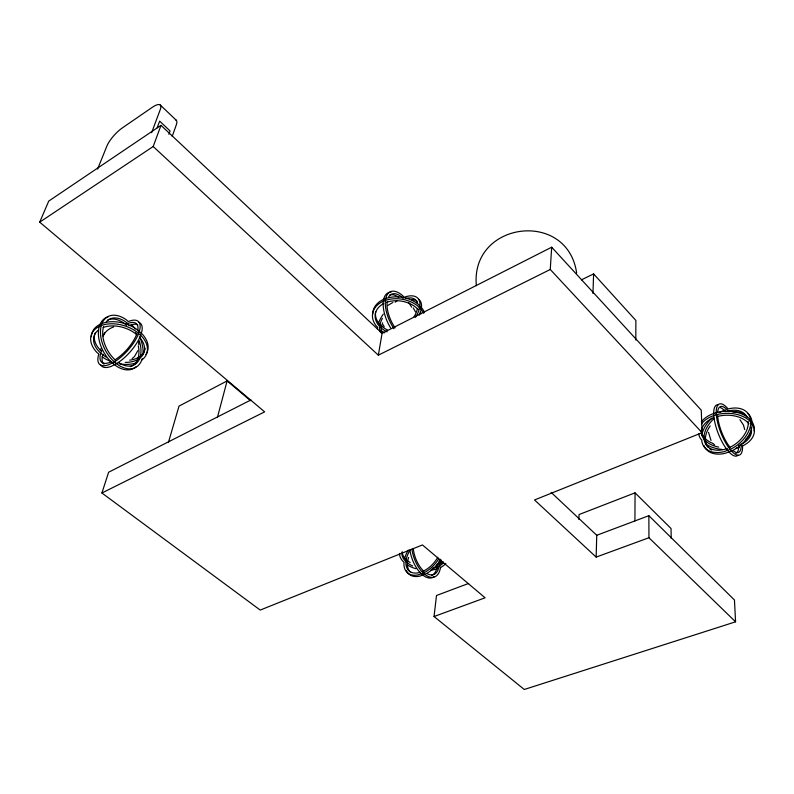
<?xml version="1.0" encoding="UTF-8"?>
<svg xmlns="http://www.w3.org/2000/svg" width="794" height="794" viewBox="0 0 794 794"><rect width="100%" height="100%" fill="white"/><g stroke="black" fill="none" stroke-linecap="round" stroke-linejoin="round"><path stroke-width="1.19" d="M634.922 520.834L635.051 492.846L579.044 514.552L578.866 519.465M635.796 340.07L635.885 320.458L593.614 273.91L581.466 279.835M468.629 583.431L436.492 595.51L434.05 616.521L524.288 689.48L735.572 621.821L648.946 537.736L596.155 557.09L596.741 535.285L551.125 492.379M592.959 293.443L593.614 273.91M596.155 557.09L534.521 499.962L702.085 432.69L550.262 269.474L551.681 247.212L382.083 333.341L378.331 355.186L153.192 146.513L160.993 125.343L382.083 333.341M377.458 328.726L377.696 327.356L376.048 325.689A26.619 18.927 9.3 0 1 382.847 301.452A26.619 18.927 9.3 0 1 417.823 306.087L421.981 310.444A26.619 18.927 9.3 0 1 423.718 313.322M217.407 417.446L227.114 380.922L250.586 400.712M168.457 442.288L179.017 406.111L227.114 380.922M434.05 616.521L485.114 597.803L422.448 544.952L260.224 610.07L101.91 493.005L108.609 472.241L250.973 399.938M172.189 136.409L176.308 124.847A17.319 5.469 -47 0 0 175.464 119.775M168.874 134.295L170.075 130.941L159.654 121.115L157.162 127.814M151.644 132.658L160.249 109.612A17.458 5.29 -47 0 0 152.279 107.329L122.455 127.834A17.18 5.121 -47.4 0 0 106.892 146.066L97.612 169.072M101.91 493.005L264.65 411.868L39.7 222.161L48.742 201.09L160.993 125.343M137.799 350.71L134.523 356.486L132.181 358.541M103.071 335.971C105.046 331.644 109.195 328.379 113.681 326.949M103.21 335.703L104.838 332.775M387.591 305.571L392.881 302.445M39.7 222.161L153.192 146.513M378.331 355.186L550.262 269.474M596.741 535.285L648.867 515.693L734.45 599.986L735.572 621.821M725.567 409.932L721.756 411.361A27.572 18.52 -37.3 0 0 719.692 412.433M713.34 443.806L714.511 444.848M160.16 104.937L176.129 120.112M635.051 492.846L671.039 528.506L671.198 538.421M551.681 247.212L701.261 410.17L702.085 432.69M739.919 419.659L743.512 425.137L744.683 429.574M413.237 307.893L415.461 311.863M711.027 440.472L708.506 432.313M383.224 324.806L384.187 326.82M576.643 272.997C567.422 209.011 470.207 221.586 476.36 285.751M138.583 341.688L138.791 344.755M648.867 515.693L648.946 537.736M741.219 443.786A24.644 8.188 68.4 0 1 733.319 450.744M730.262 447.618A24.644 8.188 68.4 0 1 717.647 415.738M717.627 412.562A24.644 8.188 68.4 0 1 728.773 411.62M720.505 407.64A24.624 8.218 68.4 0 1 725.527 411.639M738.738 445.831A24.624 8.218 68.4 0 1 735.879 453.344M742.539 445.533A27.443 9.121 68.4 0 1 732.346 451.915L728.872 447.806A27.443 9.121 68.4 0 1 716.257 413.734A27.443 9.121 68.4 0 1 726.738 407.411L728.098 408.979A27.572 18.52 -37.3 0 1 750.399 418.398L750.767 423.738A27.572 18.52 -37.3 0 1 730.262 449.374L723.761 451.707A27.572 18.52 -37.3 0 1 701.866 441.633L701.817 440.124L700.447 438.526A27.929 18.113 -2 0 1 698.72 434M738.073 455.19A27.423 9.151 68.4 0 1 729.795 452.818L726.321 448.719A27.423 9.151 68.4 0 1 714.441 420.433A27.423 9.151 68.4 0 1 718.183 404.712M742.499 445.96A27.929 18.113 -2 0 0 752.722 424.73L749.318 420.572A27.929 18.113 -2 0 0 701.509 423.827M739.403 447.24A27.929 18.113 -2 0 1 736.098 448.263M721.885 449.404A27.929 18.113 -2 0 1 705.737 443.985M751.045 427.807A25.08 16.257 -2 0 1 738.787 445.414M718.699 447.111A25.08 16.257 -2 0 1 701.39 432.383M701.41 431.321A25.08 16.257 -2 0 1 713.756 417.723M716.903 416.642A25.08 16.257 -2 0 1 748.911 423.807M701.439 421.753A27.899 18.113 -2 0 1 749.179 418.488L752.583 422.646A27.899 18.113 -2 0 1 754.082 430.834M751.184 431.033A25.051 16.267 -2 0 1 745.626 439.41M712.774 443.36A25.051 16.267 -2 0 1 701.32 430.308M711.613 450.039A24.733 16.644 -37.3 0 1 709.727 448.789M708.169 447.27A24.733 16.644 -37.3 0 1 710.193 425.951M732.723 412.036A24.733 16.644 -37.3 0 1 745.725 415.302M748.097 413.694A27.542 18.54 -37.3 0 1 751.729 420.026L752.097 425.356A27.542 18.54 -37.3 0 1 731.621 450.982L725.111 453.305A27.542 18.54 -37.3 0 1 703.941 445.603M701.836 435.231A27.572 18.52 -37.3 0 1 712.049 417.981M748.216 421.554A24.753 16.634 -37.3 0 1 729.299 447.627M727.354 448.431A24.753 16.634 -37.3 0 1 705.151 443.072A24.753 16.634 -37.3 0 1 713.875 418.815M726.867 411.401A24.753 16.634 -37.3 0 1 747.025 417.158M395.104 327.843A23.929 11.602 65 0 1 387.154 301.7M388.633 296.936A23.929 11.602 65 0 1 403.173 298.246M389.586 295.14A23.909 11.632 65 0 1 398.777 297.383M393.983 328.716A26.649 12.922 65 0 1 385.904 297.859A26.649 12.922 65 0 1 402.598 295.596L404.186 297.254A26.619 13.498 -44.3 0 1 419.976 304.35L419.252 309.184A26.619 13.498 -44.3 0 1 415.52 317.342M408.652 302.454A26.649 12.922 65 0 1 411.6 307.189M390.569 327.803A26.629 12.952 65 0 1 391.025 292.192M384.693 332.835A26.619 18.927 9.3 0 1 381.06 330.542M387.115 331.862A23.899 16.992 9.3 0 1 383.75 303.536M386.817 302.226A23.899 16.992 9.3 0 1 418.18 309.511M420.125 311.982A23.899 16.992 9.3 0 1 421.118 313.709M372.763 314.057A26.589 18.927 9.3 0 1 389.129 297.581A26.589 18.927 9.3 0 1 418.101 304.201L422.259 308.558A26.589 18.927 9.3 0 1 424.443 312.419M387.432 329.976A23.87 17.002 9.3 0 1 375.701 311.724M382.093 333.51A23.88 12.138 -44.3 0 1 382.668 322.86M411.59 299.616A23.88 12.138 -44.3 0 1 417.029 301.383M418.696 299.259A26.599 13.518 -44.3 0 1 421.594 306.057L420.88 310.891A26.599 13.518 -44.3 0 1 419.262 315.168M378.301 323.912A26.619 13.498 -44.3 0 1 383.274 314.136M395.144 302.186A26.619 13.498 -44.3 0 1 396.97 300.936M405.645 298.564A23.899 12.118 -44.3 0 1 417.555 303.447M417.475 308.459A23.899 12.118 -44.3 0 1 414.002 316.885M381.011 332.765A23.899 12.118 -44.3 0 1 382.38 318.325M139.893 357.896A25.984 16.485 61 0 1 118.336 362.382M115.398 360.089A25.984 16.485 61 0 1 103.587 326.662M106.317 321.649A25.984 16.485 61 0 1 128.588 324.24M135.446 332.646A25.984 16.485 61 0 1 136.558 334.582M139.188 340.676A25.984 16.485 61 0 1 140.191 356.933M138.295 345.856A25.964 16.505 60.9 0 1 130.276 366.659M107.746 320.091A25.964 16.505 60.9 0 1 126.564 325.312M142.195 358.739A28.941 18.361 61 0 1 117.77 364.644L112.42 360.059A28.941 18.361 61 0 1 101.612 324.488A28.941 18.361 61 0 1 126.266 319.784L128.271 321.55A28.902 11.533 -48 0 1 139.774 329.709L138.007 335.018A28.902 11.533 -48 0 1 114.535 361.816L109.264 364.506A28.902 11.533 -48 0 1 98.357 355.613L98.893 354.094L96.808 352.328A29.239 19.116 18.2 0 1 98.843 326.632A29.239 19.116 18.2 0 1 136.439 331.674L141.709 336.309A29.239 19.116 18.2 0 1 141.491 360.218M131.447 324.349A28.941 18.361 61 0 1 135.278 329.063M140.042 337.708A28.941 18.361 61 0 1 142.989 354.491M135.933 366.828A28.912 18.381 60.9 0 1 115.716 365.687L110.356 361.121A28.912 18.381 60.9 0 1 98.416 334.611A28.912 18.381 60.9 0 1 108.262 316.766M136.28 362.858A29.239 19.116 18.2 0 1 119.219 363.811M111.448 361.687A29.239 19.116 18.2 0 1 102.089 356.824M139.287 337.033A26.252 17.16 18.2 0 1 125.224 362.411M106.128 357.052A26.252 17.16 18.2 0 1 98.496 329.996M103.151 327.475A26.252 17.16 18.2 0 1 136.747 334.621M91.399 336.785A29.199 19.125 18.3 0 1 107.369 322.096A29.199 19.125 18.3 0 1 137.134 329.599L142.394 334.234A29.199 19.125 18.3 0 1 145.888 354.422M145.133 348.298A26.222 17.17 18.3 0 1 129.67 360.148M101.652 351.246A26.222 17.17 18.3 0 1 95.181 333.033M104.004 364.188A25.924 10.382 -48 0 1 103.061 354.134M129.045 325.6A25.924 10.382 -48 0 1 137.828 324.994M138.543 322.225A28.872 11.563 -48 0 1 141.828 331.515L140.072 336.835A28.872 11.563 -48 0 1 116.619 363.602L111.359 366.292A28.872 11.563 -48 0 1 100.888 365.131M100.223 350.323A28.902 11.533 -48 0 1 101.136 348.447M125.879 324.339A25.944 10.352 -48 0 1 137.699 330.711M136.786 333.937A25.944 10.352 -48 0 1 114.862 359.91M111.755 361.607A25.944 10.352 -48 0 1 101.731 350.442M439.122 565.656A22.034 11.493 70.3 0 1 427.311 573.784M423.857 571.293A22.034 11.493 70.3 0 1 413.287 548.714M439.29 560.782A22.034 11.493 70.3 0 1 439.251 564.504M437.335 563.998A22.014 11.503 70.3 0 1 431.728 575.253M440.551 567.115A24.535 12.793 70.3 0 1 425.792 575.094L421.981 571.71A24.535 12.793 70.3 0 1 411.917 549.22M440.551 559.363A24.535 12.793 70.3 0 1 440.789 563.948M434.278 576.672A24.515 12.813 70.3 0 1 423.778 575.799L419.976 572.424A24.515 12.813 70.3 0 1 409.912 549.944M445.811 563.403A24.366 14.5 7.5 0 1 440.372 567.561M437.444 568.742A24.366 14.5 7.5 0 1 430.676 570.122M415.887 568.702A24.366 14.5 7.5 0 1 407.302 564.911M399.471 553.428A24.366 14.5 7.5 0 0 402.627 560.971L404.116 562.291L403.918 563.74A24.416 14.907 -48.7 0 0 418.359 574.816L423.49 573A24.416 14.907 -48.7 0 0 438.685 558.926M443.38 562.847A21.885 13.022 7.5 0 1 432.204 568.375M412.691 565.963A21.885 13.022 7.5 0 1 402.211 551.721M442.963 561.547A21.855 13.032 7.5 0 1 436.392 565.388M410.18 562.569A21.855 13.032 7.5 0 1 402.33 553.13M410.26 571.928A21.904 13.399 -48.7 0 1 408.592 557.487M440.7 559.353A24.396 14.917 -48.7 0 1 424.979 574.32L419.847 576.136A24.396 14.917 -48.7 0 1 406.379 570.509M404.612 558.648A24.416 14.907 -48.7 0 1 408.305 550.093M437.802 557.259A21.924 13.389 -48.7 0 1 422.438 571.541M420.373 572.305A21.924 13.389 -48.7 0 1 409.327 551.354"/></g></svg>
